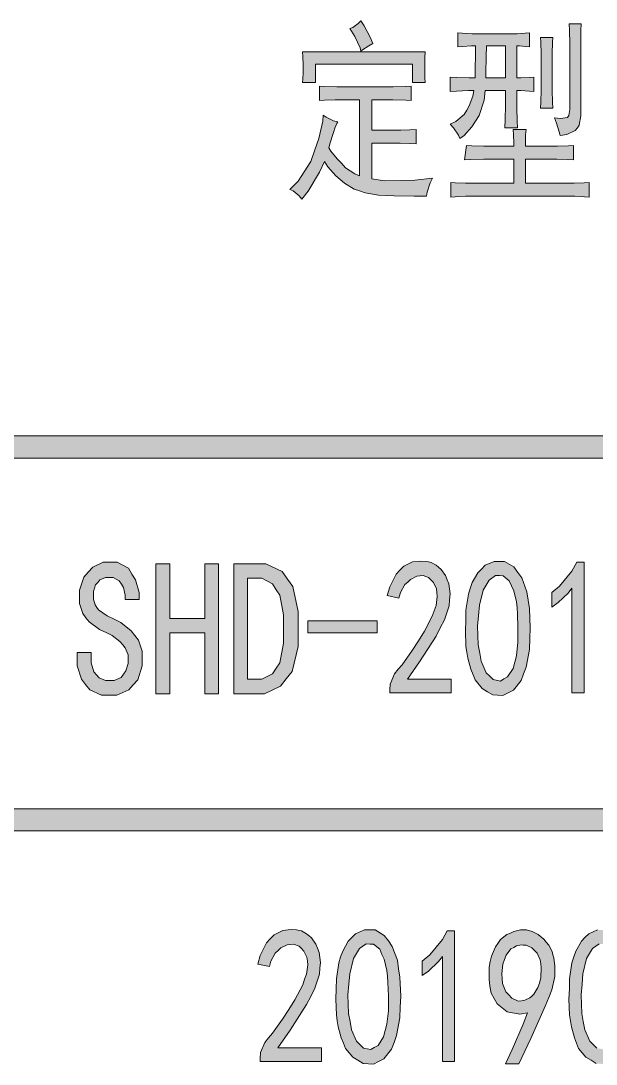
# Model space of a CAD drawing. Header units: millimetres. Extents: x 0 to 829, y 0 to 586.
# Drawn here: x 789.59 to 800.51, y 50.58 to 70.36 of the extents above; entities that cross this region are included whole.
import ezdxf

# ---------------------------------------------------------------- set-up
doc = ezdxf.new("R2010")
doc.units = ezdxf.units.MM

msp = doc.modelspace()

# ---------------------------------------------------------------- hatches: boundary and pattern name
h = msp.add_hatch(color=0)
h.dxf.hatch_style = 2
h.paths.add_polyline_path([(795.834917, 70.213361), (795.887833, 70.234528), (795.990139, 70.308611), (796.043056, 70.358), (796.106556, 70.266278), (796.219444, 70.047556), (796.272361, 69.927611), (796.191222, 69.88175), (796.074806, 69.811194), (796.043056, 69.782972), (796.028944, 69.846472), (795.926639, 70.061667)])
h = msp.add_hatch(color=0)
h.dxf.hatch_style = 2
h.paths.add_polyline_path([(800.223472, 70.301556), (800.216417, 70.178083), (800.212889, 69.927611), (800.212889, 69.797083), (800.212889, 68.689361), (800.216417, 68.558833), (800.184667, 68.378917), (800.149389, 68.329528), (800.110583, 68.276611), (799.948306, 68.206056), (799.821306, 68.184889), (799.803667, 68.255444), (799.75075, 68.42125), (799.715472, 68.5165), (799.831889, 68.509444), (799.962417, 68.523556), (799.976528, 68.544722), (799.990639, 68.565889), (800.00475, 68.67525), (800.00475, 68.759917), (800.00475, 69.797083), (800.00475, 69.927611), (799.997694, 70.178083), (799.994167, 70.301556)])
h = msp.add_hatch(color=0)
h.paths.add_polyline_path([(798.773556, 68.329528), (798.777083, 68.48475), (798.784139, 68.752861), (798.784139, 68.862222), (798.784139, 69.035083), (798.403139, 69.035083), (798.381972, 68.855167), (798.286722, 68.565889), (798.219694, 68.456528), (798.149139, 68.350694), (798.000972, 68.184889), (797.919833, 68.124917), (797.891611, 68.191944), (797.799889, 68.329528), (797.736389, 68.400083), (797.84575, 68.449472), (798.0045, 68.583528), (798.050361, 68.664667), (798.09975, 68.749333), (798.166778, 68.932778), (798.184417, 69.035083), (798.082111, 69.035083), (797.856333, 69.028028), (797.736389, 69.017444), (797.736389, 69.292611), (797.863389, 69.285556), (798.09975, 69.2785), (798.209111, 69.2785), (798.212639, 69.430194), (798.219694, 69.733583), (798.219694, 69.88175), (798.138556, 69.88175), (797.97275, 69.874694), (797.884556, 69.867639), (797.884556, 70.128694), (797.965694, 70.121639), (798.156194, 70.114583), (798.265556, 70.114583), (798.946417, 70.114583), (799.009917, 70.114583), (799.158083, 70.121639), (799.24275, 70.128694), (799.24275, 69.867639), (799.168667, 69.874694), (799.048722, 69.88175), (799.002861, 69.88175), (799.002861, 69.2785), (799.076944, 69.2785), (799.239222, 69.285556), (799.323889, 69.292611), (799.323889, 69.017444), (799.239222, 69.028028), (799.076944, 69.035083), (799.002861, 69.035083), (799.002861, 68.848111), (799.002861, 68.717583), (799.009917, 68.456528), (799.013444, 68.329528)])
h.paths.add_polyline_path([(798.784139, 69.2785), (798.784139, 69.88175), (798.427833, 69.88175), (798.420778, 69.673611), (798.413722, 69.370222), (798.413722, 69.2785)])
h = msp.add_hatch(color=0)
h.dxf.hatch_style = 2
h.paths.add_polyline_path([(799.683722, 70.0405), (799.676667, 69.955833), (799.669611, 69.733583), (799.669611, 69.596), (799.669611, 69.147972), (799.669611, 69.042139), (799.676667, 68.816361), (799.683722, 68.703472), (799.450889, 68.703472), (799.457944, 68.816361), (799.461472, 69.042139), (799.461472, 69.147972), (799.461472, 69.596), (799.461472, 69.733583), (799.457944, 69.955833), (799.450889, 70.0405)])
h = msp.add_hatch(color=0)
h.dxf.hatch_style = 2
h.paths.add_polyline_path([(797.263667, 69.768861), (797.256611, 69.666556), (797.253083, 69.514861), (797.253083, 69.465472), (797.253083, 69.416083), (797.256611, 69.2785), (797.263667, 69.190306), (797.02025, 69.190306), (797.02025, 69.536028), (795.17875, 69.536028), (795.17875, 69.190306), (794.935333, 69.190306), (794.942389, 69.250278), (794.945917, 69.380806), (794.945917, 69.451361), (794.945917, 69.521917), (794.942389, 69.680667), (794.935333, 69.768861)])
h = msp.add_hatch(color=0)
h.dxf.hatch_style = 2
h.paths.add_polyline_path([(796.547528, 69.105639), (796.656889, 69.105639), (796.882667, 69.112694), (796.999083, 69.11975), (796.999083, 68.848111), (796.89325, 68.855167), (796.646306, 68.862222), (796.501667, 68.862222), (796.247667, 68.862222), (796.247667, 68.283667), (796.7345, 68.283667), (796.798, 68.283667), (796.974389, 68.290722), (797.090806, 68.297778), (797.090806, 68.026139), (796.974389, 68.033194), (796.790944, 68.04025), (796.720389, 68.04025), (796.247667, 68.04025), (796.247667, 67.362917), (796.491083, 67.327639), (797.066111, 67.334694), (797.40125, 67.377028), (797.355389, 67.285306), (797.298944, 67.112444), (797.284833, 67.031306), (797.055528, 67.031306), (796.674528, 67.038361), (796.526361, 67.045417), (796.374667, 67.052472), (796.124194, 67.098333), (796.018361, 67.133611), (795.916056, 67.168889), (795.732611, 67.27825), (795.651472, 67.348806), (795.570333, 67.419361), (795.418639, 67.592222), (795.351611, 67.694528), (795.259889, 67.486389), (795.044694, 67.126556), (794.92475, 66.974861), (794.871833, 67.038361), (794.758944, 67.133611), (794.695444, 67.161833), (794.854194, 67.320583), (795.090556, 67.694528), (795.168167, 67.909722), (795.24225, 68.124917), (795.323389, 68.456528), (795.326917, 68.572944), (795.386889, 68.530611), (795.524472, 68.463583), (795.605611, 68.442417), (795.587972, 68.414194), (795.549167, 68.326), (795.528, 68.2625), (795.510361, 68.202528), (795.460972, 68.047306), (795.43275, 67.952056), (795.471556, 67.888556), (795.5915, 67.740389), (795.672639, 67.65925), (795.753778, 67.574583), (795.926639, 67.458167), (796.018361, 67.419361), (796.018361, 68.862222), (795.651472, 68.862222), (795.552694, 68.862222), (795.355139, 68.855167), (795.259889, 68.848111), (795.259889, 69.11975), (795.355139, 69.112694), (795.587972, 69.105639), (795.7185, 69.105639)])
h = msp.add_hatch(color=0)
h.dxf.hatch_style = 2
h.paths.add_polyline_path([(798.946417, 67.983806), (798.946417, 68.04025), (798.939361, 68.199), (798.932306, 68.297778), (799.175722, 68.297778), (799.168667, 68.199), (799.165139, 68.04025), (799.165139, 67.983806), (799.659028, 67.983806), (799.775444, 67.983806), (799.980056, 67.990861), (800.075306, 67.997917), (800.075306, 67.72275), (799.965944, 67.729806), (799.757806, 67.736861), (799.659028, 67.736861), (799.165139, 67.736861), (799.165139, 67.27825), (799.994167, 67.27825), (800.089417, 67.27825), (800.279917, 67.285306), (800.371639, 67.292361), (800.371639, 67.017194), (800.286972, 67.02425), (800.103528, 67.031306), (800.00475, 67.031306), (798.138556, 67.031306), (798.029194, 67.031306), (797.831639, 67.02425), (797.746972, 67.017194), (797.746972, 67.292361), (797.831639, 67.285306), (798.029194, 67.27825), (798.138556, 67.27825), (798.946417, 67.27825), (798.946417, 67.736861), (798.494861, 67.736861), (798.374917, 67.736861), (798.1315, 67.729806), (798.011556, 67.72275), (798.046833, 67.997917), (798.149139, 67.990861), (798.374917, 67.983806), (798.494861, 67.983806)])
h = msp.add_hatch(color=0)
h.dxf.hatch_style = 2
h.paths.add_polyline_path([(819.294639, 62.491056), (819.294639, 62.064194), (769.958667, 62.064194), (769.958667, 62.491056)])
h = msp.add_hatch(color=0)
h.dxf.hatch_style = 2
h.paths.add_polyline_path([(791.890861, 58.293), (791.890861, 58.127194), (791.809722, 57.866139), (791.725056, 57.767361), (791.640389, 57.672111), (791.414611, 57.573333), (791.269972, 57.573333), (791.125333, 57.573333), (790.899556, 57.675639), (790.821944, 57.774417), (790.740806, 57.876722), (790.659667, 58.127194), (790.659667, 58.278889), (790.659667, 58.381194), (790.92425, 58.381194), (790.92425, 58.293), (790.92425, 58.183639), (790.977167, 58.017833), (791.026556, 57.961389), (791.079472, 57.904944), (791.199417, 57.8485), (791.269972, 57.8485), (791.361694, 57.8485), (791.49575, 57.908472), (791.541611, 57.968444), (791.583944, 58.031944), (791.626278, 58.176583), (791.626278, 58.264778), (791.626278, 58.335333), (791.573361, 58.469389), (791.523972, 58.529361), (791.471056, 58.592861), (791.322889, 58.702222), (791.224111, 58.755139), (791.086528, 58.818639), (790.885444, 58.963278), (790.825472, 59.040889), (790.7655, 59.122028), (790.705528, 59.309), (790.705528, 59.414833), (790.705528, 59.566528), (790.790194, 59.813472), (790.871333, 59.905194), (790.956, 60.000444), (791.153556, 60.092167), (791.269972, 60.092167), (791.418139, 60.092167), (791.636861, 59.982806), (791.700361, 59.869917), (791.767389, 59.757028), (791.834417, 59.517139), (791.834417, 59.386611), (791.569833, 59.386611), (791.573361, 59.46775), (791.541611, 59.612389), (791.499278, 59.675889), (791.460472, 59.739389), (791.344056, 59.806417), (791.269972, 59.806417), (791.199417, 59.806417), (791.090056, 59.757028), (791.05125, 59.711167), (791.008917, 59.665306), (790.970111, 59.538306), (790.970111, 59.460694), (790.970111, 59.393667), (791.001861, 59.284306), (791.033611, 59.234917), (791.065361, 59.189056), (791.231167, 59.076167), (791.361694, 59.012667), (791.488694, 58.949167), (791.682722, 58.793944), (791.753278, 58.702222), (791.823833, 58.614028), (791.890861, 58.409417)])
h = msp.add_hatch(color=0)
h.dxf.hatch_style = 2
h.paths.add_polyline_path([(793.344306, 57.601556), (793.079722, 57.601556), (793.079722, 58.755139), (792.420028, 58.755139), (792.420028, 57.601556), (792.155444, 57.601556), (792.155444, 60.063944), (792.420028, 60.063944), (792.420028, 59.026778), (793.079722, 59.026778), (793.079722, 60.063944), (793.344306, 60.063944)])
h = msp.add_hatch(color=0)
h.paths.add_polyline_path([(794.850667, 58.825694), (794.850667, 58.494083), (794.741306, 58.024889), (794.628417, 57.883778), (794.515528, 57.742667), (794.212139, 57.601556), (794.021639, 57.601556), (793.630056, 57.601556), (793.630056, 60.063944), (794.021639, 60.063944), (794.236833, 60.063944), (794.550806, 59.919306), (794.649583, 59.774667), (794.751889, 59.633556), (794.850667, 59.157306)])
h.paths.add_polyline_path([(794.5755, 58.825694), (794.5755, 59.093806), (794.504944, 59.46775), (794.437917, 59.573583), (794.367361, 59.682944), (794.16275, 59.792306), (794.021639, 59.792306), (793.894639, 59.792306), (793.894639, 57.876722), (794.021639, 57.876722), (794.16275, 57.876722), (794.367361, 57.979028), (794.437917, 58.084861), (794.504944, 58.187167), (794.5755, 58.561111)])
h = msp.add_hatch(color=0)
h.dxf.hatch_style = 2
h.paths.add_polyline_path([(796.593389, 57.675639), (796.596917, 57.781472), (796.678056, 57.9755), (796.752139, 58.063694), (796.826222, 58.148361), (797.016722, 58.42), (797.133139, 58.603444), (797.249556, 58.786889), (797.397722, 59.069111), (797.433, 59.171417), (797.468278, 59.273722), (797.492972, 59.446583), (797.485917, 59.517139), (797.475333, 59.587694), (797.422417, 59.707639), (797.376556, 59.7535), (797.327167, 59.802889), (797.221333, 59.841694), (797.161361, 59.834639), (797.101389, 59.827583), (796.984972, 59.767611), (796.932056, 59.718222), (796.875611, 59.668833), (796.794472, 59.517139), (796.762722, 59.414833), (796.544, 59.460694), (796.593389, 59.6265), (796.709806, 59.866389), (796.780361, 59.940472), (796.854444, 60.018083), (797.023778, 60.099222), (797.122556, 60.106278), (797.179, 60.113333), (797.281306, 60.109806), (797.327167, 60.099222), (797.376556, 60.088639), (797.468278, 60.03925), (797.517667, 60.000444), (797.567056, 59.958111), (797.648194, 59.841694), (797.679944, 59.760556), (797.711694, 59.682944), (797.736389, 59.492444), (797.725806, 59.379556), (797.71875, 59.270194), (797.627028, 59.002083), (797.549417, 58.846861), (797.468278, 58.691639), (797.157833, 58.208333), (796.925, 57.876722), (797.754028, 57.876722), (797.754028, 57.615667), (796.593389, 57.615667)])
h = msp.add_hatch(color=0)
h.paths.add_polyline_path([(798.032722, 58.9915), (798.03625, 59.182), (798.082111, 59.485389), (798.117389, 59.59475), (798.156194, 59.707639), (798.262028, 59.891083), (798.332583, 59.965167), (798.399611, 60.035722), (798.568944, 60.106278), (798.67125, 60.106278), (798.770028, 60.106278), (798.946417, 60.003972), (799.0205, 59.898139), (799.098111, 59.795833), (799.193361, 59.53125), (799.218056, 59.3725), (799.24275, 59.21375), (799.256861, 58.850389), (799.246278, 58.645778), (799.239222, 58.441167), (799.17925, 58.106028), (799.129861, 57.9755), (799.084, 57.8485), (798.935833, 57.665056), (798.837056, 57.615667), (798.738278, 57.566278), (798.54425, 57.576861), (798.445472, 57.636833), (798.346694, 57.700333), (798.209111, 57.862611), (798.170306, 57.961389), (798.127972, 58.063694), (798.071528, 58.275361), (798.053889, 58.38825), (798.03625, 58.497611), (798.025667, 58.801)])
h.paths.add_polyline_path([(798.272611, 59.076167), (798.254972, 58.878611), (798.269083, 58.525833), (798.297306, 58.370611), (798.325528, 58.218917), (798.420778, 57.996667), (798.487806, 57.933167), (798.551306, 57.869667), (798.688889, 57.841444), (798.755917, 57.883778), (798.826472, 57.922583), (798.928778, 58.081333), (798.960528, 58.201278), (798.992278, 58.317694), (799.0205, 58.57875), (799.0205, 58.716333), (799.0205, 58.857444), (799.013444, 59.114972), (799.006389, 59.227861), (798.995806, 59.344278), (798.942889, 59.552417), (798.900556, 59.647667), (798.858222, 59.739389), (798.741806, 59.838167), (798.67125, 59.841694), (798.597167, 59.845222), (798.473694, 59.7535), (798.41725, 59.661778), (798.364333, 59.566528), (798.29025, 59.27725)])
h = msp.add_hatch(color=0)
h.dxf.hatch_style = 2
h.paths.add_polyline_path([(800.047083, 59.601806), (799.973, 59.510083), (799.7825, 59.330167), (799.666083, 59.241972), (799.666083, 59.517139), (799.810722, 59.640611), (800.047083, 59.926361), (800.138806, 60.092167), (800.276389, 60.092167), (800.276389, 57.615667), (800.047083, 57.615667)])
h = msp.add_hatch(color=0)
h.dxf.hatch_style = 2
h.paths.add_polyline_path([(796.349972, 58.755139), (795.037639, 58.755139), (795.037639, 58.984444), (796.349972, 58.984444)])
h = msp.add_hatch(color=0)
h.dxf.hatch_style = 2
h.paths.add_polyline_path([(819.294639, 55.421389), (819.294639, 54.998056), (769.958667, 54.998056), (769.958667, 55.421389)])
h = msp.add_hatch(color=0)
h.dxf.hatch_style = 2
h.paths.add_polyline_path([(794.134528, 50.687111), (794.138056, 50.796472), (794.219194, 50.9905), (794.293278, 51.075167), (794.367361, 51.163361), (794.557861, 51.431472), (794.674278, 51.614917), (794.790694, 51.798361), (794.938861, 52.084111), (794.974139, 52.186417), (795.009417, 52.285194), (795.034111, 52.458056), (795.027056, 52.528611), (795.016472, 52.602694), (794.963556, 52.722639), (794.917694, 52.7685), (794.871833, 52.814361), (794.762472, 52.853167), (794.7025, 52.846111), (794.642528, 52.839056), (794.526111, 52.782611), (794.473194, 52.733222), (794.41675, 52.680306), (794.335611, 52.528611), (794.307389, 52.429833), (794.085139, 52.472167), (794.134528, 52.637972), (794.250944, 52.877861), (794.3215, 52.955472), (794.395583, 53.029556), (794.564917, 53.114222), (794.663694, 53.121278), (794.720139, 53.128333), (794.822444, 53.124806), (794.871833, 53.114222), (794.917694, 53.103639), (795.012944, 53.050722), (795.058806, 53.011917), (795.108194, 52.973111), (795.189333, 52.853167), (795.221083, 52.775556), (795.252833, 52.694417), (795.277528, 52.503917), (795.266944, 52.394556), (795.259889, 52.281667), (795.168167, 52.017083), (795.090556, 51.861861), (795.009417, 51.706639), (794.698972, 51.219806), (794.466139, 50.888194), (795.295167, 50.888194), (795.295167, 50.630667), (794.134528, 50.630667)])
h = msp.add_hatch(color=0)
h.paths.add_polyline_path([(795.573861, 52.002972), (795.577389, 52.197), (795.62325, 52.496861), (795.658528, 52.60975), (795.697333, 52.722639), (795.803167, 52.906083), (795.873722, 52.976639), (795.94075, 53.047194), (796.110083, 53.121278), (796.212389, 53.121278), (796.314694, 53.121278), (796.487556, 53.015444), (796.565167, 52.913139), (796.63925, 52.807306), (796.738028, 52.54625), (796.759194, 52.3875), (796.783889, 52.22875), (796.798, 51.865389), (796.787417, 51.660778), (796.780361, 51.452639), (796.720389, 51.1175), (796.674528, 50.9905), (796.625139, 50.859972), (796.476972, 50.680056), (796.378194, 50.630667), (796.282944, 50.57775), (796.085389, 50.588333), (795.986611, 50.651833), (795.891361, 50.711806), (795.75025, 50.874083), (795.711444, 50.976389), (795.669111, 51.075167), (795.612667, 51.286833), (795.595028, 51.399722), (795.577389, 51.512611), (795.566806, 51.812472)])
h.paths.add_polyline_path([(795.81375, 52.091167), (795.796111, 51.893611), (795.810222, 51.540833), (795.838444, 51.385611), (795.866667, 51.230389), (795.961917, 51.011667), (796.028944, 50.944639), (796.092444, 50.881139), (796.230028, 50.856444), (796.297056, 50.89525), (796.367611, 50.934056), (796.469917, 51.092806), (796.501667, 51.21275), (796.533417, 51.332694), (796.565167, 51.590222), (796.565167, 51.731333), (796.565167, 51.872444), (796.554583, 52.126444), (796.547528, 52.242861), (796.536944, 52.35575), (796.484028, 52.567417), (796.441694, 52.659139), (796.399361, 52.754389), (796.282944, 52.849639), (796.212389, 52.853167), (796.141833, 52.856694), (796.014833, 52.7685), (795.958389, 52.67325), (795.905472, 52.581528), (795.831389, 52.288722)])
h = msp.add_hatch(color=0)
h.dxf.hatch_style = 2
h.paths.add_polyline_path([(797.588222, 52.616806), (797.514139, 52.521556), (797.323639, 52.341639), (797.207222, 52.256972), (797.207222, 52.528611), (797.351861, 52.652083), (797.588222, 52.941361), (797.679944, 53.107167), (797.817528, 53.107167), (797.817528, 50.630667), (797.588222, 50.630667)])
h = msp.add_hatch(color=0)
h.paths.add_polyline_path([(798.787667, 50.584806), (798.914667, 50.852917), (799.119278, 51.336222), (799.200417, 51.551417), (799.055778, 51.523194), (798.819417, 51.569056), (798.724167, 51.643139), (798.628917, 51.72075), (798.5125, 51.925361), (798.491333, 52.055889), (798.473694, 52.186417), (798.477222, 52.41925), (798.498389, 52.521556), (798.523083, 52.627389), (798.593639, 52.80025), (798.643028, 52.867278), (798.692417, 52.937833), (798.808833, 53.033083), (798.879389, 53.061306), (798.946417, 53.093056), (799.073417, 53.121278), (799.126333, 53.121278), (799.182778, 53.121278), (799.292139, 53.093056), (799.352111, 53.061306), (799.408556, 53.033083), (799.510861, 52.948417), (799.56025, 52.891972), (799.606111, 52.832), (799.669611, 52.715583), (799.683722, 52.652083), (799.701361, 52.592111), (799.719, 52.433361), (799.719, 52.334583), (799.719, 52.239333), (799.662556, 51.988861), (799.606111, 51.840694), (799.546139, 51.689), (799.263917, 51.061056), (799.041667, 50.584806)])
h.paths.add_polyline_path([(798.724167, 52.200528), (798.731222, 52.105278), (798.794722, 51.950056), (798.851167, 51.890083), (798.904083, 51.826583), (799.024028, 51.773667), (799.087528, 51.780722), (799.151028, 51.787778), (799.249806, 51.833639), (799.288611, 51.868917), (799.323889, 51.904194), (799.397972, 52.027667), (799.43325, 52.112333), (799.454417, 52.221694), (799.465, 52.405139), (799.454417, 52.479222), (799.443833, 52.556833), (799.383861, 52.680306), (799.334472, 52.733222), (799.285083, 52.782611), (799.17925, 52.832), (799.119278, 52.832), (799.087528, 52.839056), (798.995806, 52.817889), (798.942889, 52.789667), (798.886444, 52.761444), (798.801778, 52.645028), (798.770028, 52.560361), (798.738278, 52.472167), (798.713583, 52.29225)])
h = msp.add_hatch(color=0)
h.paths.add_polyline_path([(799.997694, 52.002972), (800.001222, 52.197), (800.043556, 52.496861), (800.082361, 52.60975), (800.121167, 52.722639), (800.227, 52.906083), (800.294028, 52.976639), (800.364583, 53.047194), (800.533917, 53.121278), (800.636222, 53.121278), (800.735, 53.121278), (800.911389, 53.015444), (800.985472, 52.913139), (801.063083, 52.807306), (801.158333, 52.54625), (801.183028, 52.3875), (801.204194, 52.22875), (801.221833, 51.865389), (801.21125, 51.660778), (801.204194, 51.452639), (801.144222, 51.1175), (801.094833, 50.9905), (801.048972, 50.859972), (800.900806, 50.680056), (800.802028, 50.630667), (800.70325, 50.57775), (800.509222, 50.588333), (800.410444, 50.651833), (800.311667, 50.711806), (800.174083, 50.874083), (800.135278, 50.976389), (800.092944, 51.075167), (800.0365, 51.286833), (800.018861, 51.399722), (800.001222, 51.512611), (799.990639, 51.812472)])
h.paths.add_polyline_path([(800.237583, 52.091167), (800.219944, 51.893611), (800.234056, 51.540833), (800.262278, 51.385611), (800.2905, 51.230389), (800.38575, 51.011667), (800.452778, 50.944639), (800.516278, 50.881139), (800.653861, 50.856444), (800.720889, 50.89525), (800.791444, 50.934056), (800.890222, 51.092806), (800.921972, 51.21275), (800.953722, 51.332694), (800.985472, 51.590222), (800.985472, 51.731333), (800.985472, 51.872444), (800.978417, 52.126444), (800.967833, 52.242861), (800.960778, 52.35575), (800.907861, 52.567417), (800.865528, 52.659139), (800.823194, 52.754389), (800.706778, 52.849639), (800.636222, 52.853167), (800.562139, 52.856694), (800.435139, 52.7685), (800.382222, 52.67325), (800.325778, 52.581528), (800.255222, 52.288722)])

# ---------------------------------------------------------------- linework, layer by layer
at = {"color": 0, "lineweight": 0}
for points in [[(795.834917, 70.213361), (795.887833, 70.234528), (795.990139, 70.308611), (796.043056, 70.358), (796.106556, 70.266278), (796.219444, 70.047556), (796.272361, 69.927611), (796.191222, 69.88175), (796.074806, 69.811194), (796.043056, 69.782972), (796.028944, 69.846472), (795.926639, 70.061667)], [(800.223472, 70.301556), (800.216417, 70.178083), (800.212889, 69.927611), (800.212889, 69.797083), (800.212889, 68.689361), (800.216417, 68.558833), (800.184667, 68.378917), (800.149389, 68.329528), (800.110583, 68.276611), (799.948306, 68.206056), (799.821306, 68.184889), (799.803667, 68.255444), (799.75075, 68.42125), (799.715472, 68.5165), (799.831889, 68.509444), (799.962417, 68.523556), (799.976528, 68.544722), (799.990639, 68.565889), (800.00475, 68.67525), (800.00475, 68.759917), (800.00475, 69.797083), (800.00475, 69.927611), (799.997694, 70.178083), (799.994167, 70.301556)], [(798.773556, 68.329528), (798.777083, 68.48475), (798.784139, 68.752861), (798.784139, 68.862222), (798.784139, 69.035083), (798.403139, 69.035083), (798.381972, 68.855167), (798.286722, 68.565889), (798.219694, 68.456528), (798.149139, 68.350694), (798.000972, 68.184889), (797.919833, 68.124917), (797.891611, 68.191944), (797.799889, 68.329528), (797.736389, 68.400083), (797.84575, 68.449472), (798.0045, 68.583528), (798.050361, 68.664667), (798.09975, 68.749333), (798.166778, 68.932778), (798.184417, 69.035083), (798.082111, 69.035083), (797.856333, 69.028028), (797.736389, 69.017444), (797.736389, 69.292611), (797.863389, 69.285556), (798.09975, 69.2785), (798.209111, 69.2785), (798.212639, 69.430194), (798.219694, 69.733583), (798.219694, 69.88175), (798.138556, 69.88175), (797.97275, 69.874694), (797.884556, 69.867639), (797.884556, 70.128694), (797.965694, 70.121639), (798.156194, 70.114583), (798.265556, 70.114583), (798.946417, 70.114583), (799.009917, 70.114583), (799.158083, 70.121639), (799.24275, 70.128694), (799.24275, 69.867639), (799.168667, 69.874694), (799.048722, 69.88175), (799.002861, 69.88175), (799.002861, 69.2785), (799.076944, 69.2785), (799.239222, 69.285556), (799.323889, 69.292611), (799.323889, 69.017444), (799.239222, 69.028028), (799.076944, 69.035083), (799.002861, 69.035083), (799.002861, 68.848111), (799.002861, 68.717583), (799.009917, 68.456528), (799.013444, 68.329528)], [(799.683722, 70.0405), (799.676667, 69.955833), (799.669611, 69.733583), (799.669611, 69.596), (799.669611, 69.147972), (799.669611, 69.042139), (799.676667, 68.816361), (799.683722, 68.703472), (799.450889, 68.703472), (799.457944, 68.816361), (799.461472, 69.042139), (799.461472, 69.147972), (799.461472, 69.596), (799.461472, 69.733583), (799.457944, 69.955833), (799.450889, 70.0405)], [(798.784139, 69.2785), (798.784139, 69.88175), (798.427833, 69.88175), (798.420778, 69.673611), (798.413722, 69.370222), (798.413722, 69.2785)], [(797.263667, 69.768861), (797.256611, 69.666556), (797.253083, 69.514861), (797.253083, 69.465472), (797.253083, 69.416083), (797.256611, 69.2785), (797.263667, 69.190306), (797.02025, 69.190306), (797.02025, 69.536028), (795.17875, 69.536028), (795.17875, 69.190306), (794.935333, 69.190306), (794.942389, 69.250278), (794.945917, 69.380806), (794.945917, 69.451361), (794.945917, 69.521917), (794.942389, 69.680667), (794.935333, 69.768861)], [(796.547528, 69.105639), (796.656889, 69.105639), (796.882667, 69.112694), (796.999083, 69.11975), (796.999083, 68.848111), (796.89325, 68.855167), (796.646306, 68.862222), (796.501667, 68.862222), (796.247667, 68.862222), (796.247667, 68.283667), (796.7345, 68.283667), (796.798, 68.283667), (796.974389, 68.290722), (797.090806, 68.297778), (797.090806, 68.026139), (796.974389, 68.033194), (796.790944, 68.04025), (796.720389, 68.04025), (796.247667, 68.04025), (796.247667, 67.362917), (796.491083, 67.327639), (797.066111, 67.334694), (797.40125, 67.377028), (797.355389, 67.285306), (797.298944, 67.112444), (797.284833, 67.031306), (797.055528, 67.031306), (796.674528, 67.038361), (796.526361, 67.045417), (796.374667, 67.052472), (796.124194, 67.098333), (796.018361, 67.133611), (795.916056, 67.168889), (795.732611, 67.27825), (795.651472, 67.348806), (795.570333, 67.419361), (795.418639, 67.592222), (795.351611, 67.694528), (795.259889, 67.486389), (795.044694, 67.126556), (794.92475, 66.974861), (794.871833, 67.038361), (794.758944, 67.133611), (794.695444, 67.161833), (794.854194, 67.320583), (795.090556, 67.694528), (795.168167, 67.909722), (795.24225, 68.124917), (795.323389, 68.456528), (795.326917, 68.572944), (795.386889, 68.530611), (795.524472, 68.463583), (795.605611, 68.442417), (795.587972, 68.414194), (795.549167, 68.326), (795.528, 68.2625), (795.510361, 68.202528), (795.460972, 68.047306), (795.43275, 67.952056), (795.471556, 67.888556), (795.5915, 67.740389), (795.672639, 67.65925), (795.753778, 67.574583), (795.926639, 67.458167), (796.018361, 67.419361), (796.018361, 68.862222), (795.651472, 68.862222), (795.552694, 68.862222), (795.355139, 68.855167), (795.259889, 68.848111), (795.259889, 69.11975), (795.355139, 69.112694), (795.587972, 69.105639), (795.7185, 69.105639)], [(798.946417, 67.983806), (798.946417, 68.04025), (798.939361, 68.199), (798.932306, 68.297778), (799.175722, 68.297778), (799.168667, 68.199), (799.165139, 68.04025), (799.165139, 67.983806), (799.659028, 67.983806), (799.775444, 67.983806), (799.980056, 67.990861), (800.075306, 67.997917), (800.075306, 67.72275), (799.965944, 67.729806), (799.757806, 67.736861), (799.659028, 67.736861), (799.165139, 67.736861), (799.165139, 67.27825), (799.994167, 67.27825), (800.089417, 67.27825), (800.279917, 67.285306), (800.371639, 67.292361), (800.371639, 67.017194), (800.286972, 67.02425), (800.103528, 67.031306), (800.00475, 67.031306), (798.138556, 67.031306), (798.029194, 67.031306), (797.831639, 67.02425), (797.746972, 67.017194), (797.746972, 67.292361), (797.831639, 67.285306), (798.029194, 67.27825), (798.138556, 67.27825), (798.946417, 67.27825), (798.946417, 67.736861), (798.494861, 67.736861), (798.374917, 67.736861), (798.1315, 67.729806), (798.011556, 67.72275), (798.046833, 67.997917), (798.149139, 67.990861), (798.374917, 67.983806), (798.494861, 67.983806)], [(819.294639, 62.491056), (819.294639, 62.064194), (769.958667, 62.064194), (769.958667, 62.491056)], [(791.890861, 58.293), (791.890861, 58.127194), (791.809722, 57.866139), (791.725056, 57.767361), (791.640389, 57.672111), (791.414611, 57.573333), (791.269972, 57.573333), (791.125333, 57.573333), (790.899556, 57.675639), (790.821944, 57.774417), (790.740806, 57.876722), (790.659667, 58.127194), (790.659667, 58.278889), (790.659667, 58.381194), (790.92425, 58.381194), (790.92425, 58.293), (790.92425, 58.183639), (790.977167, 58.017833), (791.026556, 57.961389), (791.079472, 57.904944), (791.199417, 57.8485), (791.269972, 57.8485), (791.361694, 57.8485), (791.49575, 57.908472), (791.541611, 57.968444), (791.583944, 58.031944), (791.626278, 58.176583), (791.626278, 58.264778), (791.626278, 58.335333), (791.573361, 58.469389), (791.523972, 58.529361), (791.471056, 58.592861), (791.322889, 58.702222), (791.224111, 58.755139), (791.086528, 58.818639), (790.885444, 58.963278), (790.825472, 59.040889), (790.7655, 59.122028), (790.705528, 59.309), (790.705528, 59.414833), (790.705528, 59.566528), (790.790194, 59.813472), (790.871333, 59.905194), (790.956, 60.000444), (791.153556, 60.092167), (791.269972, 60.092167), (791.418139, 60.092167), (791.636861, 59.982806), (791.700361, 59.869917), (791.767389, 59.757028), (791.834417, 59.517139), (791.834417, 59.386611), (791.569833, 59.386611), (791.573361, 59.46775), (791.541611, 59.612389), (791.499278, 59.675889), (791.460472, 59.739389), (791.344056, 59.806417), (791.269972, 59.806417), (791.199417, 59.806417), (791.090056, 59.757028), (791.05125, 59.711167), (791.008917, 59.665306), (790.970111, 59.538306), (790.970111, 59.460694), (790.970111, 59.393667), (791.001861, 59.284306), (791.033611, 59.234917), (791.065361, 59.189056), (791.231167, 59.076167), (791.361694, 59.012667), (791.488694, 58.949167), (791.682722, 58.793944), (791.753278, 58.702222), (791.823833, 58.614028), (791.890861, 58.409417)], [(793.344306, 57.601556), (793.079722, 57.601556), (793.079722, 58.755139), (792.420028, 58.755139), (792.420028, 57.601556), (792.155444, 57.601556), (792.155444, 60.063944), (792.420028, 60.063944), (792.420028, 59.026778), (793.079722, 59.026778), (793.079722, 60.063944), (793.344306, 60.063944)], [(794.850667, 58.825694), (794.850667, 58.494083), (794.741306, 58.024889), (794.628417, 57.883778), (794.515528, 57.742667), (794.212139, 57.601556), (794.021639, 57.601556), (793.630056, 57.601556), (793.630056, 60.063944), (794.021639, 60.063944), (794.236833, 60.063944), (794.550806, 59.919306), (794.649583, 59.774667), (794.751889, 59.633556), (794.850667, 59.157306)], [(796.593389, 57.675639), (796.596917, 57.781472), (796.678056, 57.9755), (796.752139, 58.063694), (796.826222, 58.148361), (797.016722, 58.42), (797.133139, 58.603444), (797.249556, 58.786889), (797.397722, 59.069111), (797.433, 59.171417), (797.468278, 59.273722), (797.492972, 59.446583), (797.485917, 59.517139), (797.475333, 59.587694), (797.422417, 59.707639), (797.376556, 59.7535), (797.327167, 59.802889), (797.221333, 59.841694), (797.161361, 59.834639), (797.101389, 59.827583), (796.984972, 59.767611), (796.932056, 59.718222), (796.875611, 59.668833), (796.794472, 59.517139), (796.762722, 59.414833), (796.544, 59.460694), (796.593389, 59.6265), (796.709806, 59.866389), (796.780361, 59.940472), (796.854444, 60.018083), (797.023778, 60.099222), (797.122556, 60.106278), (797.179, 60.113333), (797.281306, 60.109806), (797.327167, 60.099222), (797.376556, 60.088639), (797.468278, 60.03925), (797.517667, 60.000444), (797.567056, 59.958111), (797.648194, 59.841694), (797.679944, 59.760556), (797.711694, 59.682944), (797.736389, 59.492444), (797.725806, 59.379556), (797.71875, 59.270194), (797.627028, 59.002083), (797.549417, 58.846861), (797.468278, 58.691639), (797.157833, 58.208333), (796.925, 57.876722), (797.754028, 57.876722), (797.754028, 57.615667), (796.593389, 57.615667)], [(798.032722, 58.9915), (798.03625, 59.182), (798.082111, 59.485389), (798.117389, 59.59475), (798.156194, 59.707639), (798.262028, 59.891083), (798.332583, 59.965167), (798.399611, 60.035722), (798.568944, 60.106278), (798.67125, 60.106278), (798.770028, 60.106278), (798.946417, 60.003972), (799.0205, 59.898139), (799.098111, 59.795833), (799.193361, 59.53125), (799.218056, 59.3725), (799.24275, 59.21375), (799.256861, 58.850389), (799.246278, 58.645778), (799.239222, 58.441167), (799.17925, 58.106028), (799.129861, 57.9755), (799.084, 57.8485), (798.935833, 57.665056), (798.837056, 57.615667), (798.738278, 57.566278), (798.54425, 57.576861), (798.445472, 57.636833), (798.346694, 57.700333), (798.209111, 57.862611), (798.170306, 57.961389), (798.127972, 58.063694), (798.071528, 58.275361), (798.053889, 58.38825), (798.03625, 58.497611), (798.025667, 58.801)], [(800.047083, 59.601806), (799.973, 59.510083), (799.7825, 59.330167), (799.666083, 59.241972), (799.666083, 59.517139), (799.810722, 59.640611), (800.047083, 59.926361), (800.138806, 60.092167), (800.276389, 60.092167), (800.276389, 57.615667), (800.047083, 57.615667)], [(794.5755, 58.825694), (794.5755, 59.093806), (794.504944, 59.46775), (794.437917, 59.573583), (794.367361, 59.682944), (794.16275, 59.792306), (794.021639, 59.792306), (793.894639, 59.792306), (793.894639, 57.876722), (794.021639, 57.876722), (794.16275, 57.876722), (794.367361, 57.979028), (794.437917, 58.084861), (794.504944, 58.187167), (794.5755, 58.561111)], [(798.272611, 59.076167), (798.254972, 58.878611), (798.269083, 58.525833), (798.297306, 58.370611), (798.325528, 58.218917), (798.420778, 57.996667), (798.487806, 57.933167), (798.551306, 57.869667), (798.688889, 57.841444), (798.755917, 57.883778), (798.826472, 57.922583), (798.928778, 58.081333), (798.960528, 58.201278), (798.992278, 58.317694), (799.0205, 58.57875), (799.0205, 58.716333), (799.0205, 58.857444), (799.013444, 59.114972), (799.006389, 59.227861), (798.995806, 59.344278), (798.942889, 59.552417), (798.900556, 59.647667), (798.858222, 59.739389), (798.741806, 59.838167), (798.67125, 59.841694), (798.597167, 59.845222), (798.473694, 59.7535), (798.41725, 59.661778), (798.364333, 59.566528), (798.29025, 59.27725)], [(796.349972, 58.755139), (795.037639, 58.755139), (795.037639, 58.984444), (796.349972, 58.984444)], [(819.294639, 55.421389), (819.294639, 54.998056), (769.958667, 54.998056), (769.958667, 55.421389)], [(794.134528, 50.687111), (794.138056, 50.796472), (794.219194, 50.9905), (794.293278, 51.075167), (794.367361, 51.163361), (794.557861, 51.431472), (794.674278, 51.614917), (794.790694, 51.798361), (794.938861, 52.084111), (794.974139, 52.186417), (795.009417, 52.285194), (795.034111, 52.458056), (795.027056, 52.528611), (795.016472, 52.602694), (794.963556, 52.722639), (794.917694, 52.7685), (794.871833, 52.814361), (794.762472, 52.853167), (794.7025, 52.846111), (794.642528, 52.839056), (794.526111, 52.782611), (794.473194, 52.733222), (794.41675, 52.680306), (794.335611, 52.528611), (794.307389, 52.429833), (794.085139, 52.472167), (794.134528, 52.637972), (794.250944, 52.877861), (794.3215, 52.955472), (794.395583, 53.029556), (794.564917, 53.114222), (794.663694, 53.121278), (794.720139, 53.128333), (794.822444, 53.124806), (794.871833, 53.114222), (794.917694, 53.103639), (795.012944, 53.050722), (795.058806, 53.011917), (795.108194, 52.973111), (795.189333, 52.853167), (795.221083, 52.775556), (795.252833, 52.694417), (795.277528, 52.503917), (795.266944, 52.394556), (795.259889, 52.281667), (795.168167, 52.017083), (795.090556, 51.861861), (795.009417, 51.706639), (794.698972, 51.219806), (794.466139, 50.888194), (795.295167, 50.888194), (795.295167, 50.630667), (794.134528, 50.630667)], [(795.573861, 52.002972), (795.577389, 52.197), (795.62325, 52.496861), (795.658528, 52.60975), (795.697333, 52.722639), (795.803167, 52.906083), (795.873722, 52.976639), (795.94075, 53.047194), (796.110083, 53.121278), (796.212389, 53.121278), (796.314694, 53.121278), (796.487556, 53.015444), (796.565167, 52.913139), (796.63925, 52.807306), (796.738028, 52.54625), (796.759194, 52.3875), (796.783889, 52.22875), (796.798, 51.865389), (796.787417, 51.660778), (796.780361, 51.452639), (796.720389, 51.1175), (796.674528, 50.9905), (796.625139, 50.859972), (796.476972, 50.680056), (796.378194, 50.630667), (796.282944, 50.57775), (796.085389, 50.588333), (795.986611, 50.651833), (795.891361, 50.711806), (795.75025, 50.874083), (795.711444, 50.976389), (795.669111, 51.075167), (795.612667, 51.286833), (795.595028, 51.399722), (795.577389, 51.512611), (795.566806, 51.812472)], [(797.588222, 52.616806), (797.514139, 52.521556), (797.323639, 52.341639), (797.207222, 52.256972), (797.207222, 52.528611), (797.351861, 52.652083), (797.588222, 52.941361), (797.679944, 53.107167), (797.817528, 53.107167), (797.817528, 50.630667), (797.588222, 50.630667)], [(798.787667, 50.584806), (798.914667, 50.852917), (799.119278, 51.336222), (799.200417, 51.551417), (799.055778, 51.523194), (798.819417, 51.569056), (798.724167, 51.643139), (798.628917, 51.72075), (798.5125, 51.925361), (798.491333, 52.055889), (798.473694, 52.186417), (798.477222, 52.41925), (798.498389, 52.521556), (798.523083, 52.627389), (798.593639, 52.80025), (798.643028, 52.867278), (798.692417, 52.937833), (798.808833, 53.033083), (798.879389, 53.061306), (798.946417, 53.093056), (799.073417, 53.121278), (799.126333, 53.121278), (799.182778, 53.121278), (799.292139, 53.093056), (799.352111, 53.061306), (799.408556, 53.033083), (799.510861, 52.948417), (799.56025, 52.891972), (799.606111, 52.832), (799.669611, 52.715583), (799.683722, 52.652083), (799.701361, 52.592111), (799.719, 52.433361), (799.719, 52.334583), (799.719, 52.239333), (799.662556, 51.988861), (799.606111, 51.840694), (799.546139, 51.689), (799.263917, 51.061056), (799.041667, 50.584806)], [(795.81375, 52.091167), (795.796111, 51.893611), (795.810222, 51.540833), (795.838444, 51.385611), (795.866667, 51.230389), (795.961917, 51.011667), (796.028944, 50.944639), (796.092444, 50.881139), (796.230028, 50.856444), (796.297056, 50.89525), (796.367611, 50.934056), (796.469917, 51.092806), (796.501667, 51.21275), (796.533417, 51.332694), (796.565167, 51.590222), (796.565167, 51.731333), (796.565167, 51.872444), (796.554583, 52.126444), (796.547528, 52.242861), (796.536944, 52.35575), (796.484028, 52.567417), (796.441694, 52.659139), (796.399361, 52.754389), (796.282944, 52.849639), (796.212389, 52.853167), (796.141833, 52.856694), (796.014833, 52.7685), (795.958389, 52.67325), (795.905472, 52.581528), (795.831389, 52.288722)], [(798.724167, 52.200528), (798.731222, 52.105278), (798.794722, 51.950056), (798.851167, 51.890083), (798.904083, 51.826583), (799.024028, 51.773667), (799.087528, 51.780722), (799.151028, 51.787778), (799.249806, 51.833639), (799.288611, 51.868917), (799.323889, 51.904194), (799.397972, 52.027667), (799.43325, 52.112333), (799.454417, 52.221694), (799.465, 52.405139), (799.454417, 52.479222), (799.443833, 52.556833), (799.383861, 52.680306), (799.334472, 52.733222), (799.285083, 52.782611), (799.17925, 52.832), (799.119278, 52.832), (799.087528, 52.839056), (798.995806, 52.817889), (798.942889, 52.789667), (798.886444, 52.761444), (798.801778, 52.645028), (798.770028, 52.560361), (798.738278, 52.472167), (798.713583, 52.29225)]]:
    msp.add_lwpolyline(points, close=True, dxfattribs=at)
for points in [[(800.509222, 50.588333), (800.410444, 50.651833), (800.311667, 50.711806), (800.174083, 50.874083), (800.135278, 50.976389), (800.092944, 51.075167), (800.0365, 51.286833), (800.018861, 51.399722), (800.001222, 51.512611), (799.990639, 51.812472), (799.997694, 52.002972), (800.001222, 52.197), (800.043556, 52.496861), (800.082361, 52.60975), (800.121167, 52.722639), (800.227, 52.906083), (800.294028, 52.976639), (800.364583, 53.047194), (800.533917, 53.121278)], [(800.562139, 52.856694), (800.435139, 52.7685), (800.382222, 52.67325), (800.325778, 52.581528), (800.255222, 52.288722), (800.237583, 52.091167), (800.219944, 51.893611), (800.234056, 51.540833), (800.262278, 51.385611), (800.2905, 51.230389), (800.38575, 51.011667), (800.452778, 50.944639), (800.516278, 50.881139)]]:
    msp.add_lwpolyline(points, dxfattribs=at)

doc.saveas('drawing.dxf')
